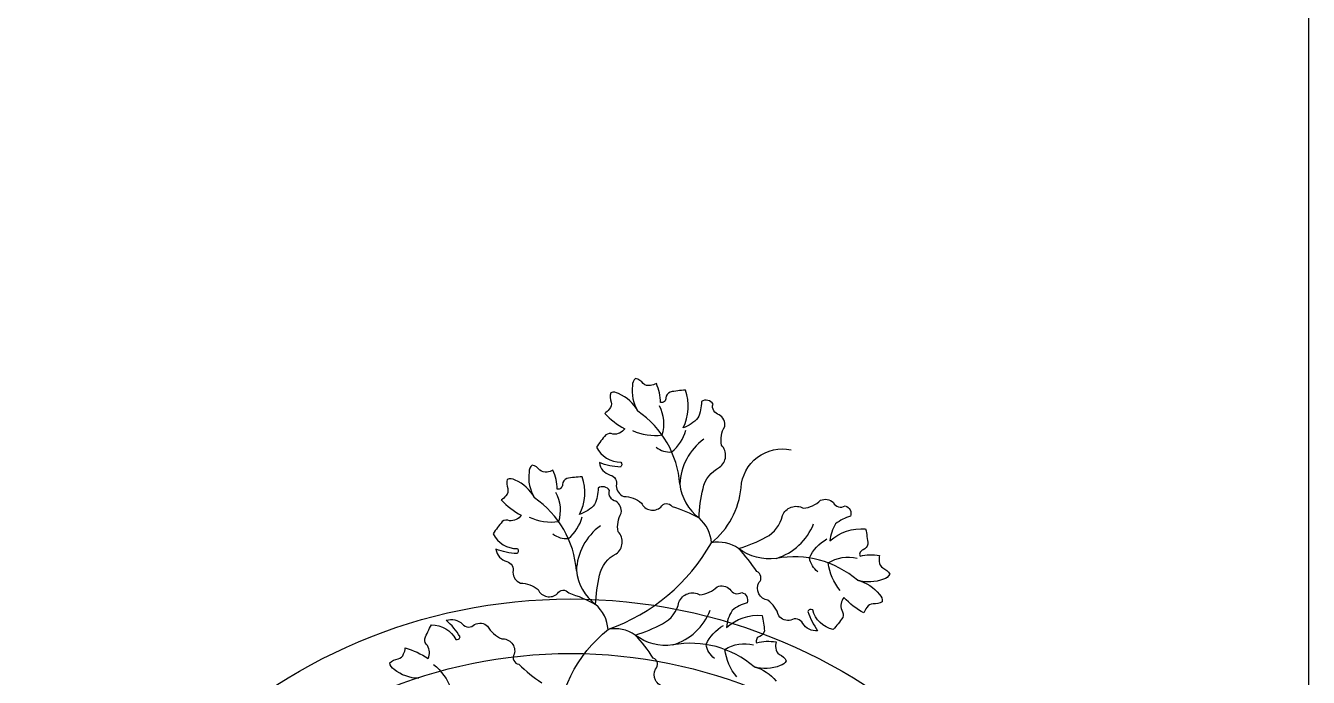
# Model space of a CAD drawing. Header units: millimetres. Extents: x 290.7 to 367.8, y 729.2 to 750.9.
# Drawn here: x 334.76 to 335.325, y 744.273 to 744.56 of the extents above; entities that cross this region are included whole.
import ezdxf

# ---------------------------------------------------------------- set-up
doc = ezdxf.new("R2010")
doc.units = ezdxf.units.MM
doc.layers.add('VEGET', color=64, linetype='Continuous')
doc.layers.add('VEGET-I', color=62, linetype='Continuous')

# ---------------------------------------------------------------- blocks, each defined once
blk = doc.blocks.new('VEGET-06')
at = {"layer": 'VEGET'}
for points in [[(0.02247, 0.3048, -0.080473), (0.01283, 0.30686, 0.299055), (0.0178, 0.30113, -0.444536), (0.02059, 0.29624, 0.302847), (0.02401, 0.29132, -0.177588), (0.03214, 0.28831, 0.507771), (0.04105, 0.28647, -0.55411), (0.04619, 0.28675, -0.053606), (0.05854, 0.28145, -0.053038), (0.06037, 0.29491, -0.229968), (0.06799, 0.30471, 0.453009), (0.06884, 0.31486, -0.177588), (0.07032, 0.32341, 0.302847), (0.06778, 0.32884, -0.444536), (0.06496, 0.33371, 0.420063), (0.05969, 0.33488, -0.102766), (0.05807, 0.32733, -0.124976), (0.0512, 0.32281, 0.21297), (0.0523, 0.34006, 0.034334), (0.0453, 0.33924, 0.263361), (0.04329, 0.33654, -0.496173), (0.04092, 0.33438, 0.105189), (0.03897, 0.34309, -0.101835), (0.03626, 0.34225, -0.254881), (0.03298, 0.34313, 0.174488), (0.02943, 0.34543, 0.236152), (0.02798, 0.34216, 0.172046), (0.03049, 0.33043, 0.172046), (0.0216, 0.33849, 0.236152), (0.01805, 0.33888, 0.174488), (0.01826, 0.33465, -0.254881), (0.01737, 0.33138, -0.101835), (0.01528, 0.32945, 0.081157), (0.02445, 0.32241, -0.26839), (0.01907, 0.3199, 0.263361), (0.01573, 0.31952, 0.034334), (0.01151, 0.31388, 0.28167), (0.02268, 0.30709, -0.447648)], [(-0.02496, 0.26509, -0.080473), (-0.0346, 0.26715, 0.299055), (-0.02963, 0.26142, -0.444536), (-0.02684, 0.25654, 0.302847), (-0.02341, 0.25161, -0.177588), (-0.01528, 0.2486, 0.507771), (-0.00638, 0.24676, -0.55411), (-0.00123, 0.24704, -0.053606), (0.01112, 0.24175, -0.053038), (0.01294, 0.25521, -0.229968), (0.02056, 0.265, 0.453009), (0.02141, 0.27516, -0.177588), (0.02289, 0.2837, 0.302847), (0.02036, 0.28914, -0.444536), (0.01753, 0.294, 0.420063), (0.01226, 0.29517, -0.102766), (0.01065, 0.28762, -0.124976), (0.00377, 0.2831, 0.21297), (0.00487, 0.30035, 0.034334), (-0.00212, 0.29954, 0.263361), (-0.00414, 0.29684, -0.496173), (-0.00651, 0.29467, 0.105189), (-0.00845, 0.30338, -0.101835), (-0.01117, 0.30254, -0.254881), (-0.01444, 0.30342, 0.174488), (-0.018, 0.30572, 0.236152), (-0.01944, 0.30245, 0.172046), (-0.01694, 0.29073, 0.172046), (-0.02582, 0.29878, 0.236152), (-0.02938, 0.29917, 0.174488), (-0.02917, 0.29494, -0.254881), (-0.03006, 0.29167, -0.101835), (-0.03215, 0.28974, 0.081157), (-0.02297, 0.2827, -0.26839), (-0.02835, 0.2802, 0.263361), (-0.0317, 0.27981, 0.034334), (-0.03591, 0.27417, 0.28167), (-0.02475, 0.26738, -0.447648)], [(0.10851, 0.23856, 0.080473), (0.11296, 0.22976, -0.299055), (0.10615, 0.2331, 0.444536), (0.10071, 0.23455, -0.302847), (0.09508, 0.2366, 0.177588), (0.09009, 0.24369, -0.507771), (0.08603, 0.25183, 0.55411), (0.08499, 0.25688, 0.053606), (0.07671, 0.26746, 0.053038), (0.08926, 0.27267, 0.229968), (0.09678, 0.28254, -0.453009), (0.10638, 0.28596, 0.177588), (0.11427, 0.28957, -0.302847), (0.12017, 0.28851, 0.444536), (0.12559, 0.28702, -0.420063), (0.12807, 0.28223, 0.102766), (0.12119, 0.27874, 0.124976), (0.11857, 0.27093, -0.21297), (0.13496, 0.27641, -0.034334), (0.13597, 0.26944, -0.263361), (0.13387, 0.2668, 0.496173), (0.13239, 0.26395, -0.105189), (0.14131, 0.2643, 0.101835), (0.14119, 0.26146, 0.254881), (0.14287, 0.25852, -0.174488), (0.14601, 0.25567, -0.236152), (0.14321, 0.25344, -0.172046), (0.13124, 0.25286, -0.172046), (0.14129, 0.24633, -0.236152), (0.14258, 0.24299, -0.174488), (0.13844, 0.24211, 0.254881), (0.1355, 0.24042, 0.101835), (0.13418, 0.2379, -0.081157), (0.12502, 0.24498, 0.26839), (0.12397, 0.23913, -0.263361), (0.12446, 0.2358, -0.034334), (0.12008, 0.23028, -0.28167), (0.11067, 0.23934, 0.447648)]]:
    blk.add_lwpolyline(points, format="xyb", close=True, dxfattribs=at)
for points in [[(0.04266, 0.20399, -0.507771), (0.03861, 0.21213, 0.55411), (0.03757, 0.21717, 0.053606), (0.02929, 0.22776, 0.053038), (0.04183, 0.23296, 0.229968), (0.04935, 0.24283, -0.453009), (0.05895, 0.24625, 0.177588), (0.06684, 0.24986, -0.302847), (0.07274, 0.2488, 0.444536), (0.07817, 0.24731, -0.420063), (0.08065, 0.24252, 0.102766), (0.07376, 0.23903, 0.124976), (0.07115, 0.23123, -0.21297), (0.08754, 0.2367, -0.034334), (0.08854, 0.22973, -0.263361), (0.08645, 0.22709, 0.496173), (0.08496, 0.22425, -0.105189), (0.09388, 0.22459, 0.101835), (0.09376, 0.22175, 0.254881), (0.09545, 0.21881, -0.174488), (0.09858, 0.21596, -0.236152), (0.09579, 0.21373, -0.172046), (0.08381, 0.21315, -0.172046), (0.09387, 0.20662, -0.236152)], [(-0.07002, 0.20791, -0.172046), (-0.08128, 0.21202, -0.236152), (-0.08328, 0.21498, -0.174488), (-0.07944, 0.21677, 0.254881), (-0.07696, 0.21908, 0.101835), (-0.07623, 0.22182, -0.081157), (-0.06573, 0.21698, 0.26839), (-0.06601, 0.22291, -0.263361), (-0.06723, 0.22605, -0.034334), (-0.0642, 0.23241, -0.28167), (-0.053, 0.22569, 0.447648), (-0.05107, 0.22694, 0.080473), (-0.05738, 0.23451, -0.299055), (-0.04999, 0.23279, 0.444536), (-0.04437, 0.23259, -0.302847), (-0.03842, 0.23186, 0.177588), (-0.03197, 0.22606, -0.507771), (-0.02619, 0.21904, 0.55411), (-0.02405, 0.21436, 0.053606), (-0.01361, 0.2059, 0.053038)]]:
    blk.add_lwpolyline(points, format="xyb", dxfattribs=at)
at = {"layer": 'VEGET-I'}
for points in [[(0.02806, 0.32151, 0.141386), (0.0416, 0.31952, 0.210123), (0.04034, 0.33282, 0.210123)], [(0.03891, 0.31386, 0.187629), (0.04604, 0.31173, 0.152006), (0.05244, 0.32166)], [(-0.04471, 0.08234, 0.19541), (-0.03559, 0.10619, -0.16319), (-0.01656, 0.13219, 0.283578), (-0.00671, 0.18239, -0.225144), (0.017, 0.23042, 0.180253), (0.06423, 0.27004, 0.200258), (0.07785, 0.29534, -0.457443), (0.10077, 0.31275)], [(-0.01936, 0.28181, 0.141386), (-0.00582, 0.27981, 0.210123), (-0.00709, 0.29311, 0.210123)], [(-0.00851, 0.27415, 0.187629), (-0.00139, 0.27202, 0.152006), (0.00502, 0.28196)], [(0.11306, 0.25677, -0.187629), (0.10918, 0.26311, -0.152006), (0.11715, 0.27185)], [(0.13124, 0.25286, 0.227943), (0.09401, 0.26291, -0.2044), (0.07671, 0.26746, 0.204998), (0.06423, 0.27004, 0.204998)], [(0.12323, 0.24824, -0.141386), (0.11784, 0.26081, -0.210123), (0.13102, 0.26299, -0.210123)], [(0.08381, 0.21315, 0.227943), (0.04658, 0.22321, -0.2044), (0.02929, 0.22776, 0.204998), (0.0168, 0.23033, 0.204998)], [(0.06564, 0.21706, -0.187629), (0.06175, 0.22341, -0.152006), (0.06972, 0.23214)], [(0.07581, 0.20853, -0.141386), (0.07042, 0.22111, -0.210123), (0.0836, 0.22329, -0.210123)], [(-0.06325, 0.21421, -0.141386), (-0.05518, 0.20316, -0.210123), (-0.06754, 0.19808, -0.210123)]]:
    blk.add_lwpolyline(points, format="xyb", dxfattribs=at)
for centre, radius, start, end in [((0.00535, 0.29372), 0.04449, 4.24468, 55.60775), ((0.07677, 0.29582), 0.02707, 126.34296, 177.47547), ((0.07236, 0.29957), 0.02278, 186.4415, 232.64996), ((-0.04207, 0.25401), 0.04449, 4.24468, 55.60775), ((0.02934, 0.25611), 0.02707, 126.34296, 177.47547), ((0.04805, 0.26911), 0.01621, 3.29685, 49.63683), ((0.08594, 0.28875), 0.02707, 287.33475, 338.46726), ((0.02494, 0.25986), 0.02278, 186.4415, 232.64996), ((0.00062, 0.2294), 0.01621, 3.29685, 49.63683), ((0.03852, 0.24905), 0.02707, 287.33475, 338.46726)]:
    blk.add_arc(centre, radius, start, end, dxfattribs=at)

msp = doc.modelspace()

# ---------------------------------------------------------------- linework, layer by layer
at = {"color": 6}
msp.add_line((335.32474, 748.49669), (335.32474, 744.04669), dxfattribs=at)
at = {"layer": 'VEGET', "color": 37}
msp.add_circle((334.99994, 744.0679), 0.24, dxfattribs=at)
at = {"layer": 'VEGET', "color": 35}
msp.add_circle((334.99994, 744.0679), 0.216, dxfattribs=at)

# ---------------------------------------------------------------- block references
at = {"layer": 'VEGET', "xscale": 0.96, "yscale": 0.96, "zscale": 0.96}
msp.add_blockref('VEGET-06', (335.00024, 744.07337), dxfattribs=at)

doc.saveas('drawing.dxf')
